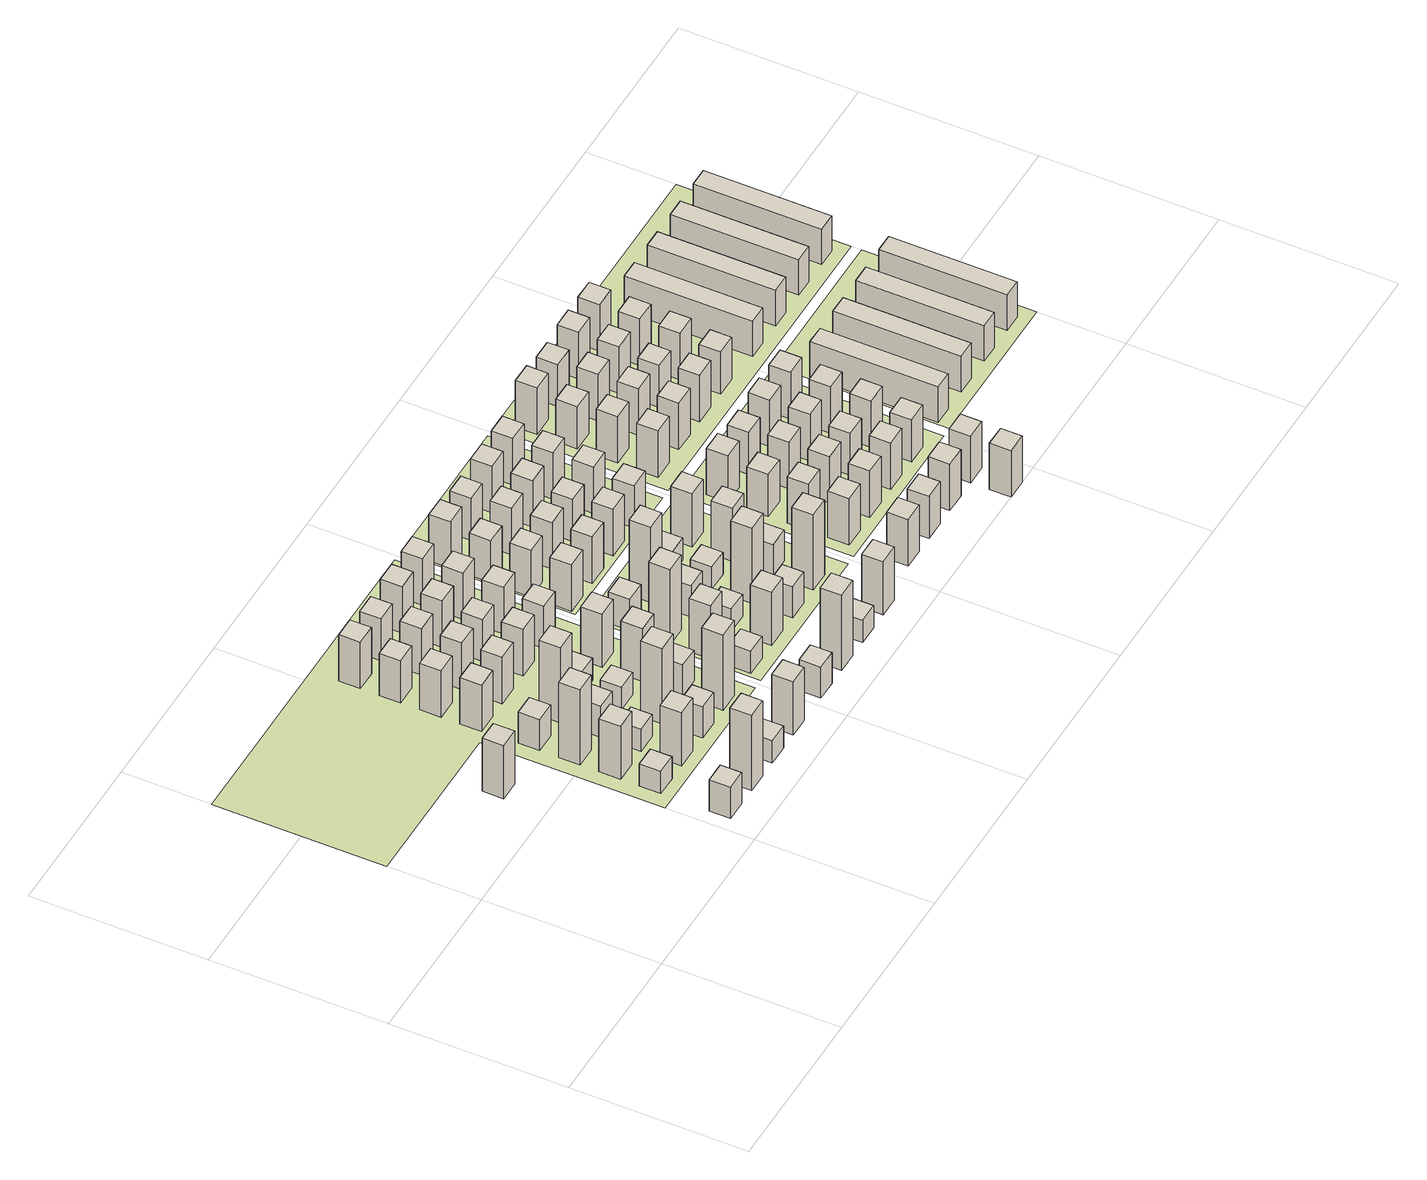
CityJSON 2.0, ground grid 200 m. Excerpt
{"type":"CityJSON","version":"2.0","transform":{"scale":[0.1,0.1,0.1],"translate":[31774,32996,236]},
"CityObjects":{
"building1":{"type":"Building","geometry":[{"type":"Solid","lod":"1","boundaries":[[[[0,1,2,3]],[[2,1,4,5]],[[6,7,0,3]],[[0,7,4,1]],[[6,5,4,7]],[[6,3,2,5]]]]}]},
"building2":{"type":"Building","geometry":[{"type":"Solid","lod":"1","boundaries":[[[[8,9,10,11]],[[10,9,12,13]],[[14,15,8,11]],[[8,15,12,9]],[[14,13,12,15]],[[14,11,10,13]]]]}]},
"building3":{"type":"Building","geometry":[{"type":"Solid","lod":"1","boundaries":[[[[16,17,18,19]],[[20,21,18,17]],[[22,23,16,19]],[[16,23,20,17]],[[20,23,22,21]],[[22,19,18,21]]]]}]},
"building4":{"type":"Building","geometry":[{"type":"Solid","lod":"1","boundaries":[[[[24,25,26,27]],[[26,25,28,29]],[[30,31,24,27]],[[24,31,28,25]],[[30,29,28,31]],[[30,27,26,29]]]]}]},
"building5":{"type":"Building","geometry":[{"type":"Solid","lod":"1","boundaries":[[[[32,33,34,35]],[[36,37,34,33]],[[38,39,32,35]],[[32,39,36,33]],[[36,39,38,37]],[[38,35,34,37]]]]}]},
"building6":{"type":"Building","geometry":[{"type":"Solid","lod":"1","boundaries":[[[[40,41,42,43]],[[44,45,42,41]],[[46,47,40,43]],[[40,47,44,41]],[[44,47,46,45]],[[46,43,42,45]]]]}]},
"building7":{"type":"Building","geometry":[{"type":"Solid","lod":"1","boundaries":[[[[48,49,50,51]],[[50,49,52,53]],[[54,55,48,51]],[[48,55,52,49]],[[54,53,52,55]],[[54,51,50,53]]]]}]},
"building8":{"type":"Building","geometry":[{"type":"Solid","lod":"1","boundaries":[[[[56,57,58,59]],[[58,57,60,61]],[[62,63,56,59]],[[56,63,60,57]],[[62,61,60,63]],[[62,59,58,61]]]]}]},
"building9":{"type":"Building","geometry":[{"type":"Solid","lod":"1","boundaries":[[[[64,65,66,67]],[[68,69,66,65]],[[70,71,64,67]],[[64,71,68,65]],[[68,71,70,69]],[[70,67,66,69]]]]}]},
"building10":{"type":"Building","geometry":[{"type":"Solid","lod":"1","boundaries":[[[[72,73,74,75]],[[76,77,74,73]],[[78,79,72,75]],[[72,79,76,73]],[[76,79,78,77]],[[78,75,74,77]]]]}]},
"building11":{"type":"Building","geometry":[{"type":"Solid","lod":"1","boundaries":[[[[80,81,82,83]],[[84,85,82,81]],[[86,87,80,83]],[[80,87,84,81]],[[84,87,86,85]],[[86,83,82,85]]]]}]},
"building12":{"type":"Building","geometry":[{"type":"Solid","lod":"1","boundaries":[[[[88,89,90,91]],[[90,89,92,93]],[[94,95,88,91]],[[88,95,92,89]],[[94,93,92,95]],[[94,91,90,93]]]]}]},
"building13":{"type":"Building","geometry":[{"type":"Solid","lod":"1","boundaries":[[[[96,97,98,99]],[[98,97,100,101]],[[102,103,96,99]],[[96,103,100,97]],[[102,101,100,103]],[[102,99,98,101]]]]}]},
"building14":{"type":"Building","geometry":[{"type":"Solid","lod":"1","boundaries":[[[[104,105,106,107]],[[108,109,106,105]],[[110,111,104,107]],[[104,111,108,105]],[[108,111,110,109]],[[110,107,106,109]]]]}]},
"building15":{"type":"Building","geometry":[{"type":"Solid","lod":"1","boundaries":[[[[112,113,114,115]],[[116,117,114,113]],[[118,119,112,115]],[[112,119,116,113]],[[116,119,118,117]],[[118,115,114,117]]]]}]},
"building16":{"type":"Building","geometry":[{"type":"Solid","lod":"1","boundaries":[[[[120,121,122,123]],[[122,121,124,125]],[[126,127,120,123]],[[120,127,124,121]],[[126,125,124,127]],[[126,123,122,125]]]]}]},
"building17":{"type":"Building","geometry":[{"type":"Solid","lod":"1","boundaries":[[[[128,129,130,131]],[[130,129,132,133]],[[134,135,128,131]],[[128,135,132,129]],[[134,133,132,135]],[[134,131,130,133]]]]}]},
"building18":{"type":"Building","geometry":[{"type":"Solid","lod":"1","boundaries":[[[[136,137,138,139]],[[138,137,140,141]],[[142,143,136,139]],[[136,143,140,137]],[[142,141,140,143]],[[142,139,138,141]]]]}]},
"building19":{"type":"Building","geometry":[{"type":"Solid","lod":"1","boundaries":[[[[144,145,146,147]],[[148,149,146,145]],[[150,151,144,147]],[[144,151,148,145]],[[148,151,150,149]],[[150,147,146,149]]]]}]},
"building20":{"type":"Building","geometry":[{"type":"Solid","lod":"1","boundaries":[[[[152,153,154,155]],[[154,153,156,157]],[[158,159,152,155]],[[152,159,156,153]],[[158,157,156,159]],[[158,155,154,157]]]]}]},
"building21":{"type":"Building","geometry":[{"type":"Solid","lod":"1","boundaries":[[[[160,161,162,163]],[[164,165,162,161]],[[166,167,160,163]],[[160,167,164,161]],[[164,167,166,165]],[[166,163,162,165]]]]}]},
"building22":{"type":"Building","geometry":[{"type":"Solid","lod":"1","boundaries":[[[[168,169,170,171]],[[172,173,170,169]],[[174,175,168,171]],[[168,175,172,169]],[[172,175,174,173]],[[174,171,170,173]]]]}]},
"building23":{"type":"Building","geometry":[{"type":"Solid","lod":"1","boundaries":[[[[176,177,178,179]],[[178,177,180,181]],[[182,183,176,179]],[[176,183,180,177]],[[182,181,180,183]],[[182,179,178,181]]]]}]},
"building24":{"type":"Building","geometry":[{"type":"Solid","lod":"1","boundaries":[[[[184,185,186,187]],[[188,189,186,185]],[[190,191,184,187]],[[184,191,188,185]],[[188,191,190,189]],[[190,187,186,189]]]]}]},
"building25":{"type":"Building","geometry":[{"type":"Solid","lod":"1","boundaries":[[[[192,193,194,195]],[[196,197,194,193]],[[198,199,192,195]],[[192,199,196,193]],[[196,199,198,197]],[[198,195,194,197]]]]}]},
"building26":{"type":"Building","geometry":[{"type":"Solid","lod":"1","boundaries":[[[[200,201,202,203]],[[204,205,202,201]],[[206,207,200,203]],[[200,207,204,201]],[[204,207,206,205]],[[206,203,202,205]]]]}]},
"building27":{"type":"Building","geometry":[{"type":"Solid","lod":"1","boundaries":[[[[208,209,210,211]],[[210,209,212,213]],[[214,215,208,211]],[[208,215,212,209]],[[214,213,212,215]],[[214,211,210,213]]]]}]},
"building28":{"type":"Building","geometry":[{"type":"Solid","lod":"1","boundaries":[[[[216,217,218,219]],[[218,217,220,221]],[[222,223,216,219]],[[216,223,220,217]],[[222,221,220,223]],[[222,219,218,221]]]]}]},
"building29":{"type":"Building","geometry":[{"type":"Solid","lod":"1","boundaries":[[[[224,225,226,227]],[[228,229,226,225]],[[230,231,224,227]],[[224,231,228,225]],[[228,231,230,229]],[[230,227,226,229]]]]}]},
"building30":{"type":"Building","geometry":[{"type":"Solid","lod":"1","boundaries":[[[[232,233,234,235]],[[234,233,236,237]],[[238,239,232,235]],[[232,239,236,233]],[[238,237,236,239]],[[238,235,234,237]]]]}]},
"building31":{"type":"Building","geometry":[{"type":"Solid","lod":"1","boundaries":[[[[240,241,242,243]],[[242,241,244,245]],[[246,247,240,243]],[[240,247,244,241]],[[246,245,244,247]],[[246,243,242,245]]]]}]},
"building32":{"type":"Building","geometry":[{"type":"Solid","lod":"1","boundaries":[[[[248,249,250,251]],[[252,253,250,249]],[[254,255,248,251]],[[248,255,252,249]],[[252,255,254,253]],[[254,251,250,253]]]]}]},
"building33":{"type":"Building","geometry":[{"type":"Solid","lod":"1","boundaries":[[[[256,257,258,259]],[[258,257,260,261]],[[262,263,256,259]],[[256,263,260,257]],[[262,261,260,263]],[[262,259,258,261]]]]}]},
"building34":{"type":"Building","geometry":[{"type":"Solid","lod":"1","boundaries":[[[[264,265,266,267]],[[268,269,266,265]],[[270,271,264,267]],[[264,271,268,265]],[[268,271,270,269]],[[270,267,266,269]]]]}]},
"building35":{"type":"Building","geometry":[{"type":"Solid","lod":"1","boundaries":[[[[272,273,274,275]],[[276,277,274,273]],[[278,279,272,275]],[[272,279,276,273]],[[276,279,278,277]],[[278,275,274,277]]]]}]},
"building36":{"type":"Building","geometry":[{"type":"Solid","lod":"1","boundaries":[[[[280,281,282,283]],[[284,285,282,281]],[[286,287,280,283]],[[280,287,284,281]],[[284,287,286,285]],[[286,283,282,285]]]]}]},
"building37":{"type":"Building","geometry":[{"type":"Solid","lod":"1","boundaries":[[[[288,289,290,291]],[[290,289,292,293]],[[294,295,288,291]],[[288,295,292,289]],[[294,293,292,295]],[[294,291,290,293]]]]}]},
"building38":{"type":"Building","geometry":[{"type":"Solid","lod":"1","boundaries":[[[[296,297,298,299]],[[298,297,300,301]],[[302,303,296,299]],[[296,303,300,297]],[[302,301,300,303]],[[302,299,298,301]]]]}]},
"building39":{"type":"Building","geometry":[{"type":"Solid","lod":"1","boundaries":[[[[304,305,306,307]],[[308,309,306,305]],[[310,311,304,307]],[[304,311,308,305]],[[308,311,310,309]],[[310,307,306,309]]]]}]},
"building40":{"type":"Building","geometry":[{"type":"Solid","lod":"1","boundaries":[[[[312,313,314,315]],[[314,313,316,317]],[[318,319,312,315]],[[312,319,316,313]],[[318,317,316,319]],[[318,315,314,317]]]]}]},
"building41":{"type":"Building","geometry":[{"type":"Solid","lod":"1","boundaries":[[[[320,321,322,323]],[[324,325,322,321]],[[326,327,320,323]],[[320,327,324,321]],[[324,327,326,325]],[[326,323,322,325]]]]}]},
"building42":{"type":"Building","geometry":[{"type":"Solid","lod":"1","boundaries":[[[[328,329,330,331]],[[330,329,332,333]],[[334,335,328,331]],[[328,335,332,329]],[[334,333,332,335]],[[334,331,330,333]]]]}]},
"building43":{"type":"Building","geometry":[{"type":"Solid","lod":"1","boundaries":[[[[336,337,338,339]],[[338,337,340,341]],[[342,343,336,339]],[[336,343,340,337]],[[342,341,340,343]],[[342,339,338,341]]]]}]},
"building44":{"type":"Building","geometry":[{"type":"Solid","lod":"1","boundaries":[[[[344,345,346,347]],[[346,345,348,349]],[[350,351,344,347]],[[344,351,348,345]],[[350,349,348,351]],[[350,347,346,349]]]]}]},
"building45":{"type":"Building","geometry":[{"type":"Solid","lod":"1","boundaries":[[[[352,353,354,355]],[[356,357,354,353]],[[358,359,352,355]],[[352,359,356,353]],[[356,359,358,357]],[[358,355,354,357]]]]}]},
"building46":{"type":"Building","geometry":[{"type":"Solid","lod":"1","boundaries":[[[[360,361,362,363]],[[364,365,362,361]],[[366,367,360,363]],[[360,367,364,361]],[[364,367,366,365]],[[366,363,362,365]]]]}]},
"building47":{"type":"Building","geometry":[{"type":"Solid","lod":"1","boundaries":[[[[368,369,370,371]],[[372,373,370,369]],[[374,375,368,371]],[[368,375,372,369]],[[372,375,374,373]],[[374,371,370,373]]]]}]},
"building48":{"type":"Building","geometry":[{"type":"Solid","lod":"1","boundaries":[[[[376,377,378,379]],[[378,377,380,381]],[[382,383,376,379]],[[376,383,380,377]],[[382,381,380,383]],[[382,379,378,381]]]]}]},
"building49":{"type":"Building","geometry":[{"type":"Solid","lod":"1","boundaries":[[[[384,385,386,387]],[[386,385,388,389]],[[390,391,384,387]],[[384,391,388,385]],[[390,389,388,391]],[[390,387,386,389]]]]}]},
"building50":{"type":"Building","geometry":[{"type":"Solid","lod":"1","boundaries":[[[[392,393,394,395]],[[396,397,394,393]],[[398,399,392,395]],[[392,399,396,393]],[[396,399,398,397]],[[398,395,394,397]]]]}]},
"building51":{"type":"Building","geometry":[{"type":"Solid","lod":"1","boundaries":[[[[400,401,402,403]],[[404,405,402,401]],[[406,407,400,403]],[[400,407,404,401]],[[404,407,406,405]],[[406,403,402,405]]]]}]},
"building52":{"type":"Building","geometry":[{"type":"Solid","lod":"1","boundaries":[[[[408,409,410,411]],[[410,409,412,413]],[[414,415,408,411]],[[408,415,412,409]],[[414,413,412,415]],[[414,411,410,413]]]]}]},
"building53":{"type":"Building","geometry":[{"type":"Solid","lod":"1","boundaries":[[[[416,417,418,419]],[[418,417,420,421]],[[422,423,416,419]],[[416,423,420,417]],[[422,421,420,423]],[[422,419,418,421]]]]}]},
"building54":{"type":"Building","geometry":[{"type":"Solid","lod":"1","boundaries":[[[[424,425,426,427]],[[426,425,428,429]],[[430,431,424,427]],[[424,431,428,425]],[[430,429,428,431]],[[430,427,426,429]]]]}]},
"building55":{"type":"Building","geometry":[{"type":"Solid","lod":"1","boundaries":[[[[432,433,434,435]],[[436,437,434,433]],[[438,439,432,435]],[[432,439,436,433]],[[436,439,438,437]],[[438,435,434,437]]]]}]},
"building56":{"type":"Building","geometry":[{"type":"Solid","lod":"1","boundaries":[[[[440,441,442,443]],[[442,441,444,445]],[[446,447,440,443]],[[440,447,444,441]],[[446,445,444,447]],[[446,443,442,445]]]]}]},
"building57":{"type":"Building","geometry":[{"type":"Solid","lod":"1","boundaries":[[[[448,449,450,451]],[[452,453,450,449]],[[454,455,448,451]],[[448,455,452,449]],[[452,455,454,453]],[[454,451,450,453]]]]}]},
"building58":{"type":"Building","geometry":[{"type":"Solid","lod":"1","boundaries":[[[[456,457,458,459]],[[460,461,458,457]],[[462,463,456,459]],[[456,463,460,457]],[[460,463,462,461]],[[462,459,458,461]]]]}]},
"building59":{"type":"Building","geometry":[{"type":"Solid","lod":"1","boundaries":[[[[464,465,466,467]],[[466,465,468,469]],[[470,471,464,467]],[[464,471,468,465]],[[470,469,468,471]],[[470,467,466,469]]]]}]},
"building60":{"type":"Building","geometry":[{"type":"Solid","lod":"1","boundaries":[[[[472,473,474,475]],[[476,477,474,473]],[[478,479,472,475]],[[472,479,476,473]],[[476,479,478,477]],[[478,475,474,477]]]]}]},
"building61":{"type":"Building","geometry":[{"type":"Solid","lod":"1","boundaries":[[[[480,481,482,483]],[[484,485,482,481]],[[486,487,480,483]],[[480,487,484,481]],[[484,487,486,485]],[[486,483,482,485]]]]}]},
"building62":{"type":"Building","geometry":[{"type":"Solid","lod":"1","boundaries":[[[[488,489,490,491]],[[492,493,490,489]],[[494,495,488,491]],[[488,495,492,489]],[[492,495,494,493]],[[494,491,490,493]]]]}]},
"building63":{"type":"Building","geometry":[{"type":"Solid","lod":"1","boundaries":[[[[496,497,498,499]],[[498,497,500,501]],[[502,503,496,499]],[[496,503,500,497]],[[502,501,500,503]],[[502,499,498,501]]]]}]},
"building64":{"type":"Building","geometry":[{"type":"Solid","lod":"1","boundaries":[[[[504,505,506,507]],[[506,505,508,509]],[[510,511,504,507]],[[504,511,508,505]],[[510,509,508,511]],[[510,507,506,509]]]]}]},
"building65":{"type":"Building","geometry":[{"type":"Solid","lod":"1","boundaries":[[[[512,513,514,515]],[[516,517,514,513]],[[518,519,512,515]],[[512,519,516,513]],[[516,519,518,517]],[[518,515,514,517]]]]}]},
"building66":{"type":"Building","geometry":[{"type":"Solid","lod":"1","boundaries":[[[[520,521,522,523]],[[522,521,524,525]],[[526,527,520,523]],[[520,527,524,521]],[[526,525,524,527]],[[526,523,522,525]]]]}]},
"building67":{"type":"Building","geometry":[{"type":"Solid","lod":"1","boundaries":[[[[528,529,530,531]],[[532,533,530,529]],[[534,535,528,531]],[[528,535,532,529]],[[532,535,534,533]],[[534,531,530,533]]]]}]},
"building68":{"type":"Building","geometry":[{"type":"Solid","lod":"1","boundaries":[[[[536,537,538,539]],[[538,537,540,541]],[[542,543,536,539]],[[536,543,540,537]],[[542,541,540,543]],[[542,539,538,541]]]]}]},
"building69":{"type":"Building","geometry":[{"type":"Solid","lod":"1","boundaries":[[[[544,545,546,547]],[[548,549,546,545]],[[550,551,544,547]],[[544,551,548,545]],[[548,551,550,549]],[[550,547,546,549]]]]}]},
"building70":{"type":"Building","geometry":[{"type":"Solid","lod":"1","boundaries":[[[[552,553,554,555]],[[554,553,556,557]],[[558,559,552,555]],[[552,559,556,553]],[[558,557,556,559]],[[558,555,554,557]]]]}]},
"building71":{"type":"Building","geometry":[{"type":"Solid","lod":"1","boundaries":[[[[560,561,562,563]],[[564,565,562,561]],[[566,567,560,563]],[[560,567,564,561]],[[564,567,566,565]],[[566,563,562,565]]]]}]},
"building72":{"type":"Building","geometry":[{"type":"Solid","lod":"1","boundaries":[[[[568,569,570,571]],[[570,569,572,573]],[[574,575,568,571]],[[568,575,572,569]],[[574,573,572,575]],[[574,571,570,573]]]]}]},
"building73":{"type":"Building","geometry":[{"type":"Solid","lod":"1","boundaries":[[[[576,577,578,579]],[[580,581,578,577]],[[582,583,576,579]],[[576,583,580,577]],[[580,583,582,581]],[[582,579,578,581]]]]}]},
"building74":{"type":"Building","geometry":[{"type":"Solid","lod":"1","boundaries":[[[[584,585,586,587]],[[586,585,588,589]],[[590,591,584,587]],[[584,591,588,585]],[[590,589,588,591]],[[590,587,586,589]]]]}]},
"building75":{"type":"Building","geometry":[{"type":"Solid","lod":"1","boundaries":[[[[592,593,594,595]],[[594,593,596,597]],[[598,599,592,595]],[[592,599,596,593]],[[598,597,596,599]],[[598,595,594,597]]]]}]},
"building76":{"type":"Building","geometry":[{"type":"Solid","lod":"1","boundaries":[[[[600,601,602,603]],[[602,601,604,605]],[[606,607,600,603]],[[600,607,604,601]],[[606,605,604,607]],[[606,603,602,605]]]]}]},
"building77":{"type":"Building","geometry":[{"type":"Solid","lod":"1","boundaries":[[[[608,609,610,611]],[[612,613,610,609]],[[614,615,608,611]],[[608,615,612,609]],[[612,615,614,613]],[[614,611,610,613]]]]}]},
"building78":{"type":"Building","geometry":[{"type":"Solid","lod":"1","boundaries":[[[[616,617,618,619]],[[620,621,618,617]],[[622,623,616,619]],[[616,623,620,617]],[[620,623,622,621]],[[622,619,618,621]]]]}]},
"building79":{"type":"Building","geometry":[{"type":"Solid","lod":"1","boundaries":[[[[624,625,626,627]],[[626,625,628,629]],[[630,631,624,627]],[[624,631,628,625]],[[630,629,628,631]],[[630,627,626,629]]]]}]},
"building80":{"type":"Building","geometry":[{"type":"Solid","lod":"1","boundaries":[[[[632,633,634,635]],[[634,633,636,637]],[[638,639,632,635]],[[632,639,636,633]],[[638,637,636,639]],[[638,635,634,637]]]]}]},
"building81":{"type":"Building","geometry":[{"type":"Solid","lod":"1","boundaries":[[[[640,641,642,643]],[[644,645,642,641]],[[646,647,640,643]],[[640,647,644,641]],[[644,647,646,645]],[[646,643,642,645]]]]}]},
"building82":{"type":"Building","geometry":[{"type":"Solid","lod":"1","boundaries":[[[[648,649,650,651]],[[652,653,650,649]],[[654,655,648,651]],[[648,655,652,649]],[[652,655,654,653]],[[654,651,650,653]]]]}]},
"building83":{"type":"Building","geometry":[{"type":"Solid","lod":"1","boundaries":[[[[656,657,658,659]],[[660,661,658,657]],[[662,663,656,659]],[[656,663,660,657]],[[660,663,662,661]],[[662,659,658,661]]]]}]},
"building84":{"type":"Building","geometry":[{"type":"Solid","lod":"1","boundaries":[[[[664,665,666,667]],[[666,665,668,669]],[[670,671,664,667]],[[664,671,668,665]],[[670,669,668,671]],[[670,667,666,669]]]]}]},
"building85":{"type":"Building","geometry":[{"type":"Solid","lod":"1","boundaries":[[[[672,673,674,675]],[[674,673,676,677]],[[678,679,672,675]],[[672,679,676,673]],[[678,677,676,679]],[[678,675,674,677]]]]}]},
"building86":{"type":"Building","geometry":[{"type":"Solid","lod":"1","boundaries":[[[[680,681,682,683]],[[684,685,682,681]],[[686,687,680,683]],[[680,687,684,681]],[[684,687,686,685]],[[686,683,682,685]]]]}]},
"building87":{"type":"Building","geometry":[{"type":"Solid","lod":"1","boundaries":[[[[688,689,690,691]],[[690,689,692,693]],[[694,695,688,691]],[[688,695,692,689]],[[694,693,692,695]],[[694,691,690,693]]]]}]},
"building88":{"type":"Building","geometry":[{"type":"Solid","lod":"1","boundaries":[[[[696,697,698,699]],[[700,701,698,697]],[[702,703,696,699]],[[696,703,700,697]],[[700,703,702,701]],[[702,699,698,701]]]]}]},
"building89":{"type":"Building","geometry":[{"type":"Solid","lod":"1","boundaries":[[[[704,705,706,707]],[[706,705,708,709]],[[710,711,704,707]],[[704,711,708,705]],[[710,709,708,711]],[[710,707,706,709]]]]}]},
"building90":{"type":"Building","geometry":[{"type":"Solid","lod":"1","boundaries":[[[[712,713,714,715]],[[716,717,714,713]],[[718,719,712,715]],[[712,719,716,713]],[[716,719,718,717]],[[718,715,714,717]]]]}]},
"building91":{"type":"Building","geometry":[{"type":"Solid","lod":"1","boundaries":[[[[720,721,722,723]],[[722,721,724,725]],[[726,727,720,723]],[[720,727,724,721]],[[726,725,724,727]],[[726,723,722,725]]]]}]},
"building92":{"type":"Building","geometry":[{"type":"Solid","lod":"1","boundaries":[[[[728,729,730,731]],[[730,729,732,733]],[[734,735,728,731]],[[728,735,732,729]],[[734,733,732,735]],[[734,731,730,733]]]]}]},
"building93":{"type":"Building","geometry":[{"type":"Solid","lod":"1","boundaries":[[[[736,737,738,739]],[[738,737,740,741]],[[742,743,736,739]],[[736,743,740,737]],[[742,741,740,743]],[[742,739,738,741]]]]}]},
"building94":{"type":"Building","geometry":[{"type":"Solid","lod":"1","boundaries":[[[[744,745,746,747]],[[748,749,746,745]],[[750,751,744,747]],[[744,751,748,745]],[[748,751,750,749]],[[750,747,746,749]]]]}]},
"building95":{"type":"Building","geometry":[{"type":"Solid","lod":"1","boundaries":[[[[752,753,754,755]],[[756,757,754,753]],[[758,759,752,755]],[[752,759,756,753]],[[756,759,758,757]],[[758,755,754,757]]]]}]},
"building96":{"type":"Building","geometry":[{"type":"Solid","lod":"1","boundaries":[[[[760,761,762,763]],[[764,765,762,761]],[[766,767,760,763]],[[760,767,764,761]],[[764,767,766,765]],[[766,763,762,765]]]]}]},
"building97":{"type":"Building","geometry":[{"type":"Solid","lod":"1","boundaries":[[[[768,769,770,771]],[[772,773,770,769]],[[774,775,768,771]],[[768,775,772,769]],[[772,775,774,773]],[[774,771,770,773]]]]}]},
"building98":{"type":"Building","geometry":[{"type":"Solid","lod":"1","boundaries":[[[[776,777,778,779]],[[778,777,780,781]],[[782,783,776,779]],[[776,783,780,777]],[[782,781,780,783]],[[782,779,778,781]]]]}]},
"building99":{"type":"Building","geometry":[{"type":"Solid","lod":"1","boundaries":[[[[784,785,786,787]],[[786,785,788,789]],[[790,791,784,787]],[[784,791,788,785]],[[790,789,788,791]],[[790,787,786,789]]]]}]},
"building100":{"type":"Building","geometry":[{"type":"Solid","lod":"1","boundaries":[[[[792,793,794,795]],[[796,797,794,793]],[[798,799,792,795]],[[792,799,796,793]],[[796,799,798,797]],[[798,795,794,797]]]]}]},
"building101":{"type":"Building","geometry":[{"type":"Solid","lod":"1","boundaries":[[[[800,801,802,803]],[[802,801,804,805]],[[806,807,800,803]],[[800,807,804,801]],[[806,805,804,807]],[[806,803,802,805]]]]}]},
"building102":{"type":"Building","geometry":[{"type":"Solid","lod":"1","boundaries":[[[[808,809,810,811]],[[810,809,812,813]],[[814,815,808,811]],[[808,815,812,809]],[[814,813,812,815]],[[814,811,810,813]]]]}]},
"building103":{"type":"Building","geometry":[{"type":"Solid","lod":"1","boundaries":[[[[816,817,818,819]],[[820,821,818,817]],[[822,823,816,819]],[[816,823,820,817]],[[820,823,822,821]],[[822,819,818,821]]]]}]},
"building104":{"type":"Building","geometry":[{"type":"Solid","lod":"1","boundaries":[[[[824,825,826,827]],[[826,825,828,829]],[[830,831,824,827]],[[824,831,828,825]],[[830,829,828,831]],[[830,827,826,829]]]]}]},
"building105":{"type":"Building","geometry":[{"type":"Solid","lod":"1","boundaries":[[[[832,833,834,835]],[[836,837,834,833]],[[838,839,832,835]],[[832,839,836,833]],[[836,839,838,837]],[[838,835,834,837]]]]}]},
"building106":{"type":"Building","geometry":[{"type":"Solid","lod":"1","boundaries":[[[[840,841,842,843]],[[844,845,842,841]],[[846,847,840,843]],[[840,847,844,841]],[[844,847,846,845]],[[846,843,842,845]]]]}]},
"building107":{"type":"Building","geometry":[{"type":"Solid","lod":"1","boundaries":[[[[848,849,850,851]],[[852,853,850,849]],[[854,855,848,851]],[[848,855,852,849]],[[852,855,854,853]],[[854,851,850,853]]]]}]},
"building108":{"type":"Building","geometry":[{"type":"Solid","lod":"1","boundaries":[[[[856,857,858,859]],[[858,857,860,861]],[[862,863,856,859]],[[856,863,860,857]],[[862,861,860,863]],[[862,859,858,861]]]]}]},
"building109":{"type":"Building","geometry":[{"type":"Solid","lod":"1","boundaries":[[[[864,865,866,867]],[[867,866,868,869]],[[864,870,871,865]],[[866,865,871,868]],[[869,868,871,870]],[[864,867,869,870]]]]}]},
"building110":{"type":"Building","geometry":[{"type":"Solid","lod":"1","boundaries":[[[[872,873,874,875]],[[874,873,876,877]],[[878,879,872,875]],[[872,879,876,873]],[[878,877,876,879]],[[878,875,874,877]]]]}]},
"building111":{"type":"Building","geometry":[{"type":"Solid","lod":"1","boundaries":[[[[880,881,882,883]],[[882,881,884,885]],[[886,887,880,883]],[[880,887,884,881]],[[886,885,884,887]],[[886,883,882,885]]]]}]},
"building112":{"type":"Building","geometry":[{"type":"Solid","lod":"1","boundaries":[[[[888,889,890,891]],[[891,890,892,893]],[[888,894,895,889]],[[890,889,895,892]],[[893,892,895,894]],[[888,891,893,894]]]]}]},
"building113":{"type":"Building","geometry":[{"type":"Solid","lod":"1","boundaries":[[[[896,897,898,899]],[[899,898,900,901]],[[896,902,903,897]],[[898,897,903,900]],[[901,900,903,902]],[[896,899,901,902]]]]}]},
"building114":{"type":"Building","geometry":[{"type":"Solid","lod":"1","boundaries":[[[[904,905,906,907]],[[907,906,908,909]],[[904,910,911,905]],[[906,905,911,908]],[[909,908,911,910]],[[904,907,909,910]]]]}]},
"building115":{"type":"Building","geometry":[{"type":"Solid","lod":"1","boundaries":[[[[912,913,914,915]],[[915,914,916,917]],[[912,918,919,913]],[[914,913,919,916]],[[917,916,919,918]],[[912,915,917,918]]]]}]},
"building116":{"type":"Building","geometry":[{"type":"Solid","lod":"1","boundaries":[[[[920,921,922,923]],[[923,922,924,925]],[[920,926,927,921]],[[922,921,927,924]],[[925,924,927,926]],[[920,923,925,926]]]]}]},
"building117":{"type":"Building","geometry":[{"type":"Solid","lod":"1","boundaries":[[[[928,929,930,931]],[[931,930,932,933]],[[928,934,935,929]],[[930,929,935,932]],[[933,932,935,934]],[[928,931,933,934]]]]}]},
"building118":{"type":"Building","geometry":[{"type":"Solid","lod":"1","boundaries":[[[[936,937,938,939]],[[939,938,940,941]],[[936,942,943,937]],[[938,937,943,940]],[[941,940,943,942]],[[936,939,941,942]]]]}]},
"landuse1":{"type":"LandUse","geometry":[{"type":"MultiSurface","lod":"1","boundaries":[[[944,945,946,947,948,949]]]}]},
"landuse2":{"type":"LandUse","geometry":[{"type":"MultiSurface","lod":"1","boundaries":[[[950,951,952,953]]]}]},
"landuse3":{"type":"LandUse","geometry":[{"type":"MultiSurface","lod":"1","boundaries":[[[954,955,956,957]]]}]},
"landuse4":{"type":"LandUse","geometry":[{"type":"MultiSurface","lod":"1","boundaries":[[[958,959,960,961]]]}]},
"landuse5":{"type":"LandUse","geometry":[{"type":"MultiSurface","lod":"1","boundaries":[[[962,963,964,965]]]}]},
"landuse6":{"type":"LandUse","geometry":[{"type":"MultiSurface","lod":"1","boundaries":[[[966,967,968,969]]]}]}
},
"vertices":[
[1394,2709,722],[1394,2709,2],[1394,2469,2],[1394,2469,722],[1634,2709,2],[1634,2469,2],[1634,2469,722],[1634,2709,722],
[2170,589,422],[2170,589,2],[2170,349,2],[2170,349,422],[2410,589,2],[2410,349,2],[2410,349,422],[2410,589,422],
[2170,1365,302],[2170,1365,2],[2170,1125,2],[2170,1125,302],[2410,1365,2],[2410,1125,2],[2410,1125,302],[2410,1365,302],
[2170,1813,722],[2170,1813,2],[2170,1573,2],[2170,1573,722],[2410,1813,2],[2410,1573,2],[2410,1573,722],[2410,1813,722],
[2618,589,1022],[2618,589,2],[2618,349,2],[2618,349,1022],[2858,589,2],[2858,349,2],[2858,349,1022],[2858,589,1022],
[2170,2261,1022],[2170,2261,2],[2170,2021,2],[2170,2021,1022],[2410,2261,2],[2410,2021,2],[2410,2021,1022],[2410,2261,1022],
[2170,2709,422],[2170,2709,2],[2170,2469,2],[2170,2469,422],[2410,2709,2],[2410,2469,2],[2410,2469,422],[2410,2709,422],
[2618,1365,722],[2618,1365,2],[2618,1125,2],[2618,1125,722],[2858,1365,2],[2858,1125,2],[2858,1125,722],[2858,1365,722],
[2150,3346,632],[2150,3346,2],[2150,3106,2],[2150,3106,632],[2390,3346,2],[2390,3106,2],[2390,3106,632],[2390,3346,632],
[2618,1813,302],[2618,1813,2],[2618,1573,2],[2618,1573,302],[2858,1813,2],[2858,1573,2],[2858,1573,302],[2858,1813,302],
[3066,589,302],[3066,589,2],[3066,349,2],[3066,349,302],[3306,589,2],[3306,349,2],[3306,349,302],[3306,589,302],
[2150,3794,632],[2150,3794,2],[2150,3554,2],[2150,3554,632],[2390,3794,2],[2390,3554,2],[2390,3554,632],[2390,3794,632],
[2618,2261,422],[2618,2261,2],[2618,2021,2],[2618,2021,422],[2858,2261,2],[2858,2021,2],[2858,2021,422],[2858,2261,422],
[2150,4242,572],[2150,4242,2],[2150,4002,2],[2150,4002,572],[2390,4242,2],[2390,4002,2],[2390,4002,572],[2390,4242,572],
[2618,2709,1022],[2618,2709,2],[2618,2469,2],[2618,2469,1022],[2858,2709,2],[2858,2469,2],[2858,2469,1022],[2858,2709,1022],
[3066,1365,422],[3066,1365,2],[3066,1125,2],[3066,1125,422],[3306,1365,2],[3306,1125,2],[3306,1125,422],[3306,1365,422],
[2150,4690,632],[2150,4690,2],[2150,4450,2],[2150,4450,632],[2390,4690,2],[2390,4450,2],[2390,4450,632],[2390,4690,632],
[2598,3346,632],[2598,3346,2],[2598,3106,2],[2598,3106,632],[2838,3346,2],[2838,3106,2],[2838,3106,632],[2838,3346,632],
[3066,1813,1022],[3066,1813,2],[3066,1573,2],[3066,1573,1022],[3306,1813,2],[3306,1573,2],[3306,1573,1022],[3306,1813,1022],
[3514,589,722],[3514,589,2],[3514,349,2],[3514,349,722],[3754,589,2],[3754,349,2],[3754,349,722],[3754,589,722],
[2598,3794,632],[2598,3794,2],[2598,3554,2],[2598,3554,632],[2838,3794,2],[2838,3554,2],[2838,3554,632],[2838,3794,632],
[3066,2261,302],[3066,2261,2],[3066,2021,2],[3066,2021,302],[3306,2261,2],[3306,2021,2],[3306,2021,302],[3306,2261,302],
[2598,4242,632],[2598,4242,2],[2598,4002,2],[2598,4002,632],[2838,4242,2],[2838,4002,2],[2838,4002,632],[2838,4242,632],
[3066,2709,302],[3066,2709,2],[3066,2469,2],[3066,2469,302],[3306,2709,2],[3306,2469,2],[3306,2469,302],[3306,2709,302],
[3514,1365,1022],[3514,1365,2],[3514,1125,2],[3514,1125,1022],[3754,1365,2],[3754,1125,2],[3754,1125,1022],[3754,1365,1022],
[2598,4690,572],[2598,4690,2],[2598,4450,2],[2598,4450,572],[2838,4690,2],[2838,4450,2],[2838,4450,572],[2838,4690,572],
[3046,3346,632],[3046,3346,2],[3046,3106,2],[3046,3106,632],[3286,3346,2],[3286,3106,2],[3286,3106,632],[3286,3346,632],
[3514,1813,422],[3514,1813,2],[3514,1573,2],[3514,1573,422],[3754,1813,2],[3754,1573,2],[3754,1573,422],[3754,1813,422],
[3046,3794,572],[3046,3794,2],[3046,3554,2],[3046,3554,572],[3286,3794,2],[3286,3554,2],[3286,3554,572],[3286,3794,572],
[3514,2261,722],[3514,2261,2],[3514,2021,2],[3514,2021,722],[3754,2261,2],[3754,2021,2],[3754,2021,722],[3754,2261,722],
[4110,589,422],[4110,589,2],[4110,349,2],[4110,349,422],[4350,589,2],[4350,349,2],[4350,349,422],[4350,589,422],
[3046,4242,632],[3046,4242,2],[3046,4002,2],[3046,4002,632],[3286,4242,2],[3286,4002,2],[3286,4002,632],[3286,4242,632],
[3514,2709,722],[3514,2709,2],[3514,2469,2],[3514,2469,722],[3754,2709,2],[3754,2469,2],[3754,2469,722],[3754,2709,722],
[3046,4690,632],[3046,4690,2],[3046,4450,2],[3046,4450,632],[3286,4690,2],[3286,4450,2],[3286,4450,632],[3286,4690,632],
[3494,3346,572],[3494,3346,2],[3494,3106,2],[3494,3106,572],[3734,3346,2],[3734,3106,2],[3734,3106,572],[3734,3346,572],
[4110,1365,302],[4110,1365,2],[4110,1125,2],[4110,1125,302],[4350,1365,2],[4350,1125,2],[4350,1125,302],[4350,1365,302],
[3494,3794,632],[3494,3794,2],[3494,3554,2],[3494,3554,632],[3734,3794,2],[3734,3554,2],[3734,3554,632],[3734,3794,632],
[4110,1813,722],[4110,1813,2],[4110,1573,2],[4110,1573,722],[4350,1813,2],[4350,1573,2],[4350,1573,722],[4350,1813,722],
[4558,589,1022],[4558,589,2],[4558,349,2],[4558,349,1022],[4798,589,2],[4798,349,2],[4798,349,1022],[4798,589,1022],
[3494,4242,632],[3494,4242,2],[3494,4002,2],[3494,4002,632],[3734,4242,2],[3734,4002,2],[3734,4002,632],[3734,4242,632],
[4110,2261,1022],[4110,2261,2],[4110,2021,2],[4110,2021,1022],[4350,2261,2],[4350,2021,2],[4350,2021,1022],[4350,2261,1022],
[3494,4690,632],[3494,4690,2],[3494,4450,2],[3494,4450,632],[3734,4690,2],[3734,4450,2],[3734,4450,632],[3734,4690,632],
[4110,2709,422],[4110,2709,2],[4110,2469,2],[4110,2469,422],[4350,2709,2],[4350,2469,2],[4350,2469,422],[4350,2709,422],
[4558,1365,722],[4558,1365,2],[4558,1125,2],[4558,1125,722],[4798,1365,2],[4798,1125,2],[4798,1125,722],[4798,1365,722],
[4090,3346,632],[4090,3346,2],[4090,3106,2],[4090,3106,632],[4330,3346,2],[4330,3106,2],[4330,3106,632],[4330,3346,632],
[4558,1813,302],[4558,1813,2],[4558,1573,2],[4558,1573,302],[4798,1813,2],[4798,1573,2],[4798,1573,302],[4798,1813,302],
[5006,589,302],[5006,589,2],[5006,349,2],[5006,349,302],[5246,589,2],[5246,349,2],[5246,349,302],[5246,589,302],
[4090,3794,632],[4090,3794,2],[4090,3554,2],[4090,3554,632],[4330,3794,2],[4330,3554,2],[4330,3554,632],[4330,3794,632],
[4558,2261,422],[4558,2261,2],[4558,2021,2],[4558,2021,422],[4798,2261,2],[4798,2021,2],[4798,2021,422],[4798,2261,422],
[4090,4242,572],[4090,4242,2],[4090,4002,2],[4090,4002,572],[4330,4242,2],[4330,4002,2],[4330,4002,572],[4330,4242,572],
[4558,2709,1022],[4558,2709,2],[4558,2469,2],[4558,2469,1022],[4798,2709,2],[4798,2469,2],[4798,2469,1022],[4798,2709,1022],
[5006,1365,422],[5006,1365,2],[5006,1125,2],[5006,1125,422],[5246,1365,2],[5246,1125,2],[5246,1125,422],[5246,1365,422],
[4090,4690,632],[4090,4690,2],[4090,4450,2],[4090,4450,632],[4330,4690,2],[4330,4450,2],[4330,4450,632],[4330,4690,632],
[4538,3346,632],[4538,3346,2],[4538,3106,2],[4538,3106,632],[4778,3346,2],[4778,3106,2],[4778,3106,632],[4778,3346,632],
[5006,1813,1022],[5006,1813,2],[5006,1573,2],[5006,1573,1022],[5246,1813,2],[5246,1573,2],[5246,1573,1022],[5246,1813,1022],
[5454,589,722],[5454,589,2],[5454,349,2],[5454,349,722],[5694,589,2],[5694,349,2],[5694,349,722],[5694,589,722],
[4538,3794,632],[4538,3794,2],[4538,3554,2],[4538,3554,632],[4778,3794,2],[4778,3554,2],[4778,3554,632],[4778,3794,632],
[5006,2261,302],[5006,2261,2],[5006,2021,2],[5006,2021,302],[5246,2261,2],[5246,2021,2],[5246,2021,302],[5246,2261,302],
[4538,4242,632],[4538,4242,2],[4538,4002,2],[4538,4002,632],[4778,4242,2],[4778,4002,2],[4778,4002,632],[4778,4242,632],
[5006,2709,302],[5006,2709,2],[5006,2469,2],[5006,2469,302],[5246,2709,2],[5246,2469,2],[5246,2469,302],[5246,2709,302],
[5454,1365,1022],[5454,1365,2],[5454,1125,2],[5454,1125,1022],[5694,1365,2],[5694,1125,2],[5694,1125,1022],[5694,1365,1022],
[4538,4690,572],[4538,4690,2],[4538,4450,2],[4538,4450,572],[4778,4690,2],[4778,4450,2],[4778,4450,572],[4778,4690,572],
[4986,3346,632],[4986,3346,2],[4986,3106,2],[4986,3106,632],[5226,3346,2],[5226,3106,2],[5226,3106,632],[5226,3346,632],
[5454,1813,422],[5454,1813,2],[5454,1573,2],[5454,1573,422],[5694,1813,2],[5694,1573,2],[5694,1573,422],[5694,1813,422],
[4986,3794,572],[4986,3794,2],[4986,3554,2],[4986,3554,572],[5226,3794,2],[5226,3554,2],[5226,3554,572],[5226,3794,572],
[5454,2261,722],[5454,2261,2],[5454,2021,2],[5454,2021,722],[5694,2261,2],[5694,2021,2],[5694,2021,722],[5694,2261,722],
[4986,4242,632],[4986,4242,2],[4986,4002,2],[4986,4002,632],[5226,4242,2],[5226,4002,2],[5226,4002,632],[5226,4242,632],
[5454,2709,722],[5454,2709,2],[5454,2469,2],[5454,2469,722],[5694,2709,2],[5694,2469,2],[5694,2469,722],[5694,2709,722],
[4986,4690,632],[4986,4690,2],[4986,4450,2],[4986,4450,632],[5226,4690,2],[5226,4450,2],[5226,4450,632],[5226,4690,632],
[6187,690,632],[6187,690,2],[6187,450,2],[6187,450,632],[6427,690,2],[6427,450,2],[6427,450,632],[6427,690,632],
[5434,3346,572],[5434,3346,2],[5434,3106,2],[5434,3106,572],[5674,3346,2],[5674,3106,2],[5674,3106,572],[5674,3346,572],
[5434,3794,632],[5434,3794,2],[5434,3554,2],[5434,3554,632],[5674,3794,2],[5674,3554,2],[5674,3554,632],[5674,3794,632],
[6187,1346,632],[6187,1346,2],[6187,1106,2],[6187,1106,632],[6427,1346,2],[6427,1106,2],[6427,1106,632],[6427,1346,632],
[5434,4242,632],[5434,4242,2],[5434,4002,2],[5434,4002,632],[5674,4242,2],[5674,4002,2],[5674,4002,632],[5674,4242,632],
[6187,1794,632],[6187,1794,2],[6187,1554,2],[6187,1554,632],[6427,1794,2],[6427,1554,2],[6427,1554,632],[6427,1794,632],
[5434,4690,632],[5434,4690,2],[5434,4450,2],[5434,4450,632],[5674,4690,2],[5674,4450,2],[5674,4450,632],[5674,4690,632],
[6635,690,572],[6635,690,2],[6635,450,2],[6635,450,572],[6875,690,2],[6875,450,2],[6875,450,572],[6875,690,572],
[6187,2242,572],[6187,2242,2],[6187,2002,2],[6187,2002,572],[6427,2242,2],[6427,2002,2],[6427,2002,572],[6427,2242,572],
[6187,2690,632],[6187,2690,2],[6187,2450,2],[6187,2450,632],[6427,2690,2],[6427,2450,2],[6427,2450,632],[6427,2690,632],
[6635,1346,632],[6635,1346,2],[6635,1106,2],[6635,1106,632],[6875,1346,2],[6875,1106,2],[6875,1106,632],[6875,1346,632],
[6635,1794,632],[6635,1794,2],[6635,1554,2],[6635,1554,632],[6875,1794,2],[6875,1554,2],[6875,1554,632],[6875,1794,632],
[6187,3466,632],[6187,3466,2],[6187,3226,2],[6187,3226,632],[6427,3466,2],[6427,3226,2],[6427,3226,632],[6427,3466,632],
[7083,690,632],[7083,690,2],[7083,450,2],[7083,450,632],[7323,690,2],[7323,450,2],[7323,450,632],[7323,690,632],
[6635,2242,632],[6635,2242,2],[6635,2002,2],[6635,2002,632],[6875,2242,2],[6875,2002,2],[6875,2002,632],[6875,2242,632],
[6187,3914,632],[6187,3914,2],[6187,3674,2],[6187,3674,632],[6427,3914,2],[6427,3674,2],[6427,3674,632],[6427,3914,632],
[6635,2690,572],[6635,2690,2],[6635,2450,2],[6635,2450,572],[6875,2690,2],[6875,2450,2],[6875,2450,572],[6875,2690,572],
[7083,1346,632],[7083,1346,2],[7083,1106,2],[7083,1106,632],[7323,1346,2],[7323,1106,2],[7323,1106,632],[7323,1346,632],
[6187,4362,572],[6187,4362,2],[6187,4122,2],[6187,4122,572],[6427,4362,2],[6427,4122,2],[6427,4122,572],[6427,4362,572],
[7531,242,632],[7531,242,2],[7531,2,2],[7531,2,632],[7771,242,2],[7771,2,2],[7771,2,632],[7771,242,632],
[7083,1794,572],[7083,1794,2],[7083,1554,2],[7083,1554,572],[7323,1794,2],[7323,1554,2],[7323,1554,572],[7323,1794,572],
[6187,4810,632],[6187,4810,2],[6187,4570,2],[6187,4570,632],[6427,4810,2],[6427,4570,2],[6427,4570,632],[6427,4810,632],
[6635,3466,632],[6635,3466,2],[6635,3226,2],[6635,3226,632],[6875,3466,2],[6875,3226,2],[6875,3226,632],[6875,3466,632],
[7531,690,632],[7531,690,2],[7531,450,2],[7531,450,632],[7771,690,2],[7771,450,2],[7771,450,632],[7771,690,632],
[7083,2242,632],[7083,2242,2],[7083,2002,2],[7083,2002,632],[7323,2242,2],[7323,2002,2],[7323,2002,632],[7323,2242,632],
[6635,3914,632],[6635,3914,2],[6635,3674,2],[6635,3674,632],[6875,3914,2],[6875,3674,2],[6875,3674,632],[6875,3914,632],
[7083,2690,632],[7083,2690,2],[7083,2450,2],[7083,2450,632],[7323,2690,2],[7323,2450,2],[7323,2450,632],[7323,2690,632],
[7531,1346,572],[7531,1346,2],[7531,1106,2],[7531,1106,572],[7771,1346,2],[7771,1106,2],[7771,1106,572],[7771,1346,572],
[6635,4362,632],[6635,4362,2],[6635,4122,2],[6635,4122,632],[6875,4362,2],[6875,4122,2],[6875,4122,632],[6875,4362,632],
[7531,1794,632],[7531,1794,2],[7531,1554,2],[7531,1554,632],[7771,1794,2],[7771,1554,2],[7771,1554,632],[7771,1794,632],
[6635,4810,572],[6635,4810,2],[6635,4570,2],[6635,4570,572],[6875,4810,2],[6875,4570,2],[6875,4570,572],[6875,4810,572],
[7083,3466,632],[7083,3466,2],[7083,3226,2],[7083,3226,632],[7323,3466,2],[7323,3226,2],[7323,3226,632],[7323,3466,632],
[7531,2242,632],[7531,2242,2],[7531,2002,2],[7531,2002,632],[7771,2242,2],[7771,2002,2],[7771,2002,632],[7771,2242,632],
[7083,3914,572],[7083,3914,2],[7083,3674,2],[7083,3674,572],[7323,3914,2],[7323,3674,2],[7323,3674,572],[7323,3914,572],
[7531,2690,632],[7531,2690,2],[7531,2450,2],[7531,2450,632],[7771,2690,2],[7771,2450,2],[7771,2450,632],[7771,2690,632],
[7083,4362,632],[7083,4362,2],[7083,4122,2],[7083,4122,632],[7323,4362,2],[7323,4122,2],[7323,4122,632],[7323,4362,632],
[7083,4810,632],[7083,4810,2],[7083,4570,2],[7083,4570,632],[7323,4810,2],[7323,4570,2],[7323,4570,632],[7323,4810,632],
[7531,3466,572],[7531,3466,2],[7531,3226,2],[7531,3226,572],[7771,3466,2],[7771,3226,2],[7771,3226,572],[7771,3466,572],
[7531,3914,632],[7531,3914,2],[7531,3674,2],[7531,3674,632],[7771,3914,2],[7771,3674,2],[7771,3674,632],[7771,3914,632],
[8154,1131,482],[8154,2555,482],[8154,2555,2],[8154,1131,2],[8370,2555,2],[8370,1131,2],[8370,1131,482],[8370,2555,482],
[7531,4362,632],[7531,4362,2],[7531,4122,2],[7531,4122,632],[7771,4362,2],[7771,4122,2],[7771,4122,632],[7771,4362,632],
[7531,4810,632],[7531,4810,2],[7531,4570,2],[7531,4570,632],[7771,4810,2],[7771,4570,2],[7771,4570,632],[7771,4810,632],
[8649,1131,482],[8649,2555,482],[8649,2555,2],[8649,1131,2],[8865,2555,2],[8865,1131,2],[8865,1131,482],[8865,2555,482],
[8154,3191,482],[8154,4615,482],[8154,4615,2],[8154,3191,2],[8370,4615,2],[8370,3191,2],[8370,3191,482],[8370,4615,482],
[9144,1131,482],[9144,2555,482],[9144,2555,2],[9144,1131,2],[9359,2555,2],[9359,1131,2],[9359,1131,482],[9359,2555,482],
[8649,3191,482],[8649,4615,482],[8649,4615,2],[8649,3191,2],[8865,4615,2],[8865,3191,2],[8865,3191,482],[8865,4615,482],
[9638,1131,482],[9638,2555,482],[9638,2555,2],[9638,1131,2],[9854,2555,2],[9854,1131,2],[9854,1131,482],[9854,2555,482],
[9144,3191,482],[9144,4615,482],[9144,4615,2],[9144,3191,2],[9359,4615,2],[9359,3191,2],[9359,3191,482],[9359,4615,482],
[9638,3191,482],[9638,4615,482],[9638,4615,2],[9638,3191,2],[9854,4615,2],[9854,3191,2],[9854,3191,482],[9854,4615,482],
[5,3052,2],[5,4992,2],[3945,4992,2],[3945,992,2],[2005,992,2],[2005,3052,2],
[5945,992,2],[5945,2932,2],[4065,2932,2],[4065,992,2],
[5945,3052,2],[5945,4992,2],[4065,4992,2],[4065,3052,2],
[8005,992,2],[8005,2932,2],[6065,2932,2],[6065,992,2],
[6065,4992,2],[6065,3052,2],[10005,3052,2],[10005,4992,2],
[10005,992,2],[10005,2932,2],[8125,2932,2],[8125,992,2]
]}
